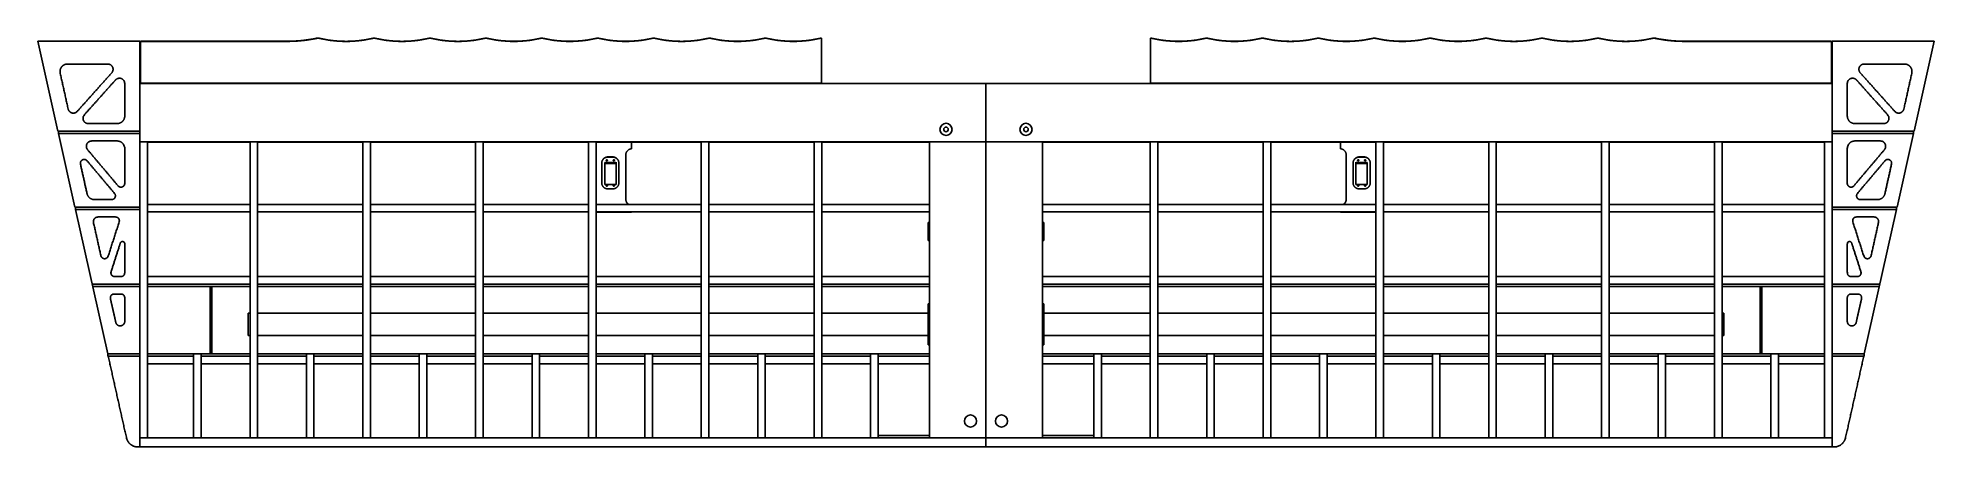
# Model space of a CAD drawing. Header units: millimetres. Extents: x -1718 to 1693, y -285 to 450.
import ezdxf

# ---------------------------------------------------------------- set-up
doc = ezdxf.new("R2010")
doc.units = ezdxf.units.MM
doc.header["$MEASUREMENT"] = 0
doc.layers.add('Dibujo2D$visible$líneas', color=18, linetype='Continuous', true_color=0x000000)

msp = doc.modelspace()

# ---------------------------------------------------------------- linework, layer by layer
at = {"layer": 'Dibujo2D$visible$líneas'}
for p, q in [((-1718, 444), (-1681.9, 282.6)), ((-1534.7, 444), (-1718, 444)), ((-1534.7, 368), (-1534.7, 444)), ((-1533.2, 444), (-1533.2, 443.8)), ((-1533.2, 368.7), (-1533.2, 443.8)), ((-1213.8, 449.9), (-1213.8, 449.8)), ((-1113.2, 449.9), (-1113.2, 449.8)), ((-1012.6, 449.9), (-1012.6, 449.8)), ((-912.1, 449.9), (-912.1, 449.8)), ((-811.5, 449.9), (-811.5, 449.8)), ((-710.9, 449.9), (-710.9, 449.8)), ((-610.3, 449.9), (-610.3, 449.8)), ((-509.7, 449.9), (-509.7, 449.8)), ((-409.2, 449.9), (-409.2, 449.8)), ((-308.6, 449.9), (-308.6, 449.8)), ((-308.6, 449.8), (-308.6, 368.7)), ((283.8, 449.9), (283.8, 449.8)), ((283.8, 449.8), (283.8, 368.7)), ((384.4, 449.9), (384.4, 449.8)), ((485, 449.9), (485, 449.8)), ((585.5, 449.9), (585.5, 449.8)), ((686.1, 449.9), (686.1, 449.8)), ((786.7, 449.9), (786.7, 449.8)), ((887.3, 449.9), (887.3, 449.8)), ((987.9, 449.9), (987.9, 449.8)), ((1088.4, 449.9), (1088.4, 449.8)), ((1189, 449.9), (1189, 449.8)), ((1508.4, 444), (1508.4, 443.8)), ((1508.4, 368.7), (1508.4, 443.8)), ((1509.9, 444), (1693.2, 444)), ((1509.9, 368), (1509.9, 444)), ((1693.2, 444), (1657.1, 282.6)), ((-12.4, 368), (-1534.7, 368)), ((-1534.7, 282.6), (-1534.7, 368)), ((-1533.2, 368.7), (-308.6, 368.7)), ((-1533.2, 368.7), (-1533.2, 368.5)), ((-1533.2, 368.5), (-308.6, 368.5)), ((-308.6, 368.5), (-308.6, 368.7)), ((-12.4, 263.3), (-12.4, 368)), ((-12.4, 368), (1509.9, 368)), ((1508.4, 368.7), (283.8, 368.7)), ((283.8, 368.5), (283.8, 368.7)), ((1508.4, 368.5), (283.8, 368.5)), ((1508.4, 368.7), (1508.4, 368.5)), ((1509.9, 282.6), (1509.9, 368)), ((-1681.9, 282.6), (-1681, 282.6)), ((-1681, 278.6), (-1681, 282.6)), ((-1681, 282.6), (-1534.7, 282.6)), ((-1681, 278.6), (-1651.4, 146.1)), ((-1681, 278.6), (-1534.7, 278.6)), ((-1534.7, 263.3), (-1534.7, 278.6)), ((-1534.7, 278.6), (-1534.7, 282.6)), ((1509.9, 278.6), (1509.9, 282.6)), ((1656.2, 282.6), (1509.9, 282.6)), ((1656.2, 278.6), (1509.9, 278.6)), ((1509.9, 263.3), (1509.9, 278.6)), ((1656.2, 278.6), (1626.6, 146.1)), ((1656.2, 278.6), (1656.2, 282.6)), ((1657.1, 282.6), (1656.2, 282.6)), ((-1534.7, -268.2), (-1534.7, 263.3)), ((-1521.1, 263.3), (-1534.7, 263.3)), ((-1336.4, 263.3), (-1521.1, 263.3)), ((-1521.1, -268.2), (-1521.1, 263.3)), ((-1336.4, 263.1), (-1521.1, 263.1)), ((-1336.4, -268.2), (-1336.4, 263.3)), ((-1322.8, 263.3), (-1336.4, 263.3)), ((-1133.5, 263.3), (-1322.8, 263.3)), ((-1322.8, -268.2), (-1322.8, 263.3)), ((-1133.5, 263.1), (-1322.8, 263.1)), ((-1133.5, -268.2), (-1133.5, 263.3)), ((-1119.9, 263.3), (-1133.5, 263.3)), ((-1119.9, -268.2), (-1119.9, 263.3)), ((-930.5, 263.3), (-1119.9, 263.3)), ((-930.5, 263.1), (-1119.9, 263.1)), ((-930.5, -268.2), (-930.5, 263.3)), ((-916.9, 263.3), (-930.5, 263.3)), ((-727.5, 263.3), (-916.9, 263.3)), ((-916.9, -268.2), (-916.9, 263.3)), ((-727.5, 263.1), (-916.9, 263.1)), ((-727.5, -268.2), (-727.5, 263.3)), ((-713.9, 263.3), (-727.5, 263.3)), ((-713.9, -268.2), (-713.9, 263.3)), ((-524.6, 263.3), (-713.9, 263.3)), ((-524.6, 263.1), (-713.9, 263.1)), ((-649.9, 263.1), (-713.9, 263.1)), ((-649.9, 262.8), (-713.9, 262.8)), ((-660.5, 161.1), (-660.5, 239)), ((-649.9, 263.1), (-649.9, 262.8)), ((-649.9, 250.9), (-649.9, 262.8)), ((-524.6, -268.2), (-524.6, 263.3)), ((-511, 263.3), (-524.6, 263.3)), ((-511, -268.2), (-511, 263.3)), ((-321.6, 263.3), (-511, 263.3)), ((-321.6, 263.1), (-511, 263.1)), ((-321.6, -268.2), (-321.6, 263.3)), ((-308, 263.3), (-321.6, 263.3)), ((-113.9, 263.3), (-308, 263.3)), ((-308, -268.2), (-308, 263.3)), ((-113.9, 263.1), (-308, 263.1)), ((-113.9, -268.2), (-113.9, 263.3)), ((-113.9, 263.3), (-12.4, 263.3)), ((-12.4, -268.2), (-12.4, 263.3)), ((89.1, 263.3), (-12.4, 263.3)), ((89.1, -268.2), (89.1, 263.3)), ((89.1, 263.3), (283.2, 263.3)), ((89.1, 263.1), (283.2, 263.1)), ((283.2, -268.2), (283.2, 263.3)), ((283.2, 263.3), (296.8, 263.3)), ((296.8, -268.2), (296.8, 263.3)), ((296.8, 263.3), (486.2, 263.3)), ((296.8, 263.1), (486.2, 263.1)), ((486.2, -268.2), (486.2, 263.3)), ((486.2, 263.3), (499.8, 263.3)), ((499.8, -268.2), (499.8, 263.3)), ((499.8, 263.3), (689.2, 263.3)), ((499.8, 263.1), (689.2, 263.1)), ((689.2, 263.1), (625.1, 263.1)), ((625.1, 263.1), (625.1, 262.8)), ((689.2, 262.8), (625.1, 262.8)), ((625.1, 262.8), (625.1, 250.9)), ((635.8, 239), (635.8, 161.1)), ((689.2, -268.2), (689.2, 263.3)), ((689.2, 263.3), (702.8, 263.3)), ((702.8, 263.3), (892.1, 263.3)), ((702.8, -268.2), (702.8, 263.3)), ((702.8, 263.1), (892.1, 263.1)), ((892.1, -268.2), (892.1, 263.3)), ((892.1, 263.3), (905.7, 263.3)), ((905.7, -268.2), (905.7, 263.3)), ((905.7, 263.3), (1095.1, 263.3)), ((905.7, 263.1), (1095.1, 263.1)), ((1095.1, -268.2), (1095.1, 263.3)), ((1095.1, 263.3), (1108.7, 263.3)), ((1108.7, 263.3), (1298.1, 263.3)), ((1108.7, -268.2), (1108.7, 263.3)), ((1108.7, 263.1), (1298.1, 263.1)), ((1298.1, -268.2), (1298.1, 263.3)), ((1298.1, 263.3), (1311.7, 263.3)), ((1311.7, -268.2), (1311.7, 263.3)), ((1311.7, 263.3), (1496.3, 263.3)), ((1311.7, 263.1), (1496.3, 263.1)), ((1496.3, -268.2), (1496.3, 263.3)), ((1496.3, 263.3), (1509.9, 263.3)), ((1509.9, -268.2), (1509.9, 263.3)), ((-703.7, 225), (-703.7, 190)), ((-698.2, 188.6), (-698.2, 226.5)), ((-698.2, 226.5), (-678.2, 226.5)), ((-698, 221.8), (-698.2, 221.8)), ((-698, 221.6), (-698.2, 221.6)), ((-698.2, 215.9), (-698, 215.9)), ((-698, 224.6), (-698, 226.5)), ((-678, 224.6), (-698, 224.6)), ((-698, 224.6), (-698, 186.8)), ((-683.8, 236.3), (-692.7, 236.3)), ((-683.8, 236), (-692.7, 236)), ((-678, 224.6), (-678, 227)), ((-678, 186.8), (-678, 224.6)), ((-672.8, 190), (-672.8, 225)), ((648, 225), (648, 190)), ((653.2, 224.6), (653.2, 227)), ((653.2, 186.8), (653.2, 224.6)), ((653.2, 224.6), (673.2, 224.6)), ((653.5, 226.5), (673.5, 226.5)), ((667.9, 236.3), (659, 236.3)), ((667.9, 236), (659, 236)), ((673.2, 224.6), (673.2, 226.5)), ((673.2, 224.6), (673.2, 186.8)), ((673.2, 221.8), (673.5, 221.8)), ((673.2, 221.6), (673.5, 221.6)), ((673.5, 215.9), (673.2, 215.9)), ((673.5, 226.5), (673.5, 188.6)), ((678.9, 190), (678.9, 225)), ((-698, 189.2), (-698.2, 189.2)), ((-698, 188.9), (-698.2, 188.9)), ((-698, 188.6), (-698.2, 188.6)), ((-698, 186.8), (-678, 186.8)), ((-692.7, 179), (-683.8, 179)), ((673.2, 186.8), (653.2, 186.8)), ((659, 179), (667.9, 179)), ((673.5, 189.2), (673.2, 189.2)), ((673.5, 188.9), (673.2, 188.9)), ((673.5, 188.6), (673.2, 188.6)), ((-1651.4, 146.1), (-1650.5, 146.1)), ((-1534.7, 146.1), (-1650.5, 146.1)), ((-1650.5, 146.1), (-1650.5, 142.1)), ((-1534.7, 142.1), (-1650.5, 142.1)), ((-1650.4, 142.1), (-1592.4, -117.3)), ((-1534.7, 146.1), (-1534.7, 142.1)), ((-1521.1, 151.1), (-1336.4, 151.1)), ((-1521.1, 137.5), (-1336.4, 137.5)), ((-1322.8, 151.1), (-1133.5, 151.1)), ((-1322.8, 137.5), (-1133.5, 137.5)), ((-1119.9, 151.1), (-930.5, 151.1)), ((-1119.9, 137.5), (-930.5, 137.5)), ((-916.9, 151.1), (-727.5, 151.1)), ((-916.9, 137.5), (-727.5, 137.5)), ((-713.9, 151.1), (-524.6, 151.1)), ((-713.9, 137.5), (-524.6, 137.5)), ((-713.9, 137.3), (-649.9, 137.3)), ((-649.9, 137.3), (-649.9, 137.5)), ((-511, 151.1), (-321.6, 151.1)), ((-511, 137.5), (-321.6, 137.5)), ((-308, 151.1), (-113.9, 151.1)), ((-308, 137.5), (-113.9, 137.5)), ((283.2, 151.1), (89.1, 151.1)), ((283.2, 137.5), (89.1, 137.5)), ((486.2, 151.1), (296.8, 151.1)), ((486.2, 137.5), (296.8, 137.5)), ((689.2, 151.1), (499.8, 151.1)), ((689.2, 137.5), (499.8, 137.5)), ((625.1, 137.5), (625.1, 137.3)), ((625.1, 137.3), (689.2, 137.3)), ((892.1, 151.1), (702.8, 151.1)), ((892.1, 137.5), (702.8, 137.5)), ((1095.1, 151.1), (905.7, 151.1)), ((1095.1, 137.5), (905.7, 137.5)), ((1298.1, 151.1), (1108.7, 151.1)), ((1298.1, 137.5), (1108.7, 137.5)), ((1496.3, 151.1), (1311.7, 151.1)), ((1496.3, 137.5), (1311.7, 137.5)), ((1509.9, 146.1), (1625.7, 146.1)), ((1509.9, 146.1), (1509.9, 142.1)), ((1509.9, 142.1), (1625.7, 142.1)), ((1625.7, 142.1), (1567.7, -117.3)), ((1626.6, 146.1), (1625.7, 146.1)), ((1625.7, 146.1), (1625.7, 142.1)), ((-113.9, 118.7), (-116.3, 118.7)), ((-116.3, 86.1), (-116.3, 118.7)), ((89.1, 118.7), (91.6, 118.7)), ((91.6, 118.7), (91.6, 86.1)), ((-113.9, 86.1), (-116.3, 86.1)), ((89.1, 86.1), (91.6, 86.1)), ((-1534.7, 7.9), (-1619.5, 7.9)), ((-1534.7, 3.8), (-1619.5, 3.8)), ((-1521.1, 21.5), (-1336.4, 21.5)), ((-1336.4, 7.9), (-1521.1, 7.9)), ((-1336.4, 3.8), (-1521.1, 3.8)), ((-1408, -117.3), (-1408, 3.8)), ((-1405, -117.3), (-1405, 3.8)), ((-1322.8, 21.5), (-1133.5, 21.5)), ((-1133.5, 7.9), (-1322.8, 7.9)), ((-1133.5, 3.8), (-1322.8, 3.8)), ((-1119.9, 21.5), (-930.5, 21.5)), ((-930.5, 7.9), (-1119.9, 7.9)), ((-930.5, 3.8), (-1119.9, 3.8)), ((-916.9, 21.5), (-727.5, 21.5)), ((-727.5, 7.9), (-916.9, 7.9)), ((-727.5, 3.8), (-916.9, 3.8)), ((-713.9, 21.5), (-524.6, 21.5)), ((-524.6, 7.9), (-713.9, 7.9)), ((-524.6, 3.8), (-713.9, 3.8)), ((-511, 21.5), (-321.6, 21.5)), ((-321.6, 7.9), (-511, 7.9)), ((-321.6, 3.8), (-511, 3.8)), ((-308, 21.5), (-113.9, 21.5)), ((-113.9, 7.9), (-308, 7.9)), ((-113.9, 3.8), (-308, 3.8)), ((283.2, 21.5), (89.1, 21.5)), ((283.2, 7.9), (89.1, 7.9)), ((89.1, 3.8), (283.2, 3.8)), ((486.2, 21.5), (296.8, 21.5)), ((486.2, 7.9), (296.8, 7.9)), ((296.8, 3.8), (486.2, 3.8)), ((689.2, 21.5), (499.8, 21.5)), ((689.2, 7.9), (499.8, 7.9)), ((499.8, 3.8), (689.2, 3.8)), ((892.1, 21.5), (702.8, 21.5)), ((892.1, 7.9), (702.8, 7.9)), ((702.8, 3.8), (892.1, 3.8)), ((1095.1, 21.5), (905.7, 21.5)), ((1095.1, 7.9), (905.7, 7.9)), ((905.7, 3.8), (1095.1, 3.8)), ((1298.1, 21.5), (1108.7, 21.5)), ((1298.1, 7.9), (1108.7, 7.9)), ((1108.7, 3.8), (1298.1, 3.8)), ((1496.3, 21.5), (1311.7, 21.5)), ((1496.3, 7.9), (1311.7, 7.9)), ((1311.7, 3.8), (1380.2, 3.8)), ((1380.2, 3.8), (1383.2, 3.8)), ((1380.2, 3.8), (1380.2, -117.3)), ((1383.2, 3.8), (1383.2, -117.3)), ((1383.2, 3.8), (1496.3, 3.8)), ((1509.9, 7.9), (1594.7, 7.9)), ((1509.9, 3.8), (1594.7, 3.8)), ((-113.9, -27.6), (-116.3, -27.6)), ((89.1, -27.6), (91.6, -27.6)), ((91.6, -27.6), (91.6, -101)), ((-1339.7, -64.3), (-1339.7, -44.3)), ((-1336.4, -44.3), (-1339.7, -44.3)), ((-1339.7, -84.3), (-1339.7, -64.3)), ((-1133.5, -44.3), (-1322.8, -44.3)), ((-930.5, -44.3), (-1119.9, -44.3)), ((-727.5, -44.3), (-916.9, -44.3)), ((-524.6, -44.3), (-713.9, -44.3)), ((-321.6, -44.3), (-511, -44.3)), ((-116.3, -44.3), (-308, -44.3)), ((91.6, -44.3), (283.2, -44.3)), ((296.8, -44.3), (486.2, -44.3)), ((499.8, -44.3), (689.2, -44.3)), ((702.8, -44.3), (892.1, -44.3)), ((905.7, -44.3), (1095.1, -44.3)), ((1108.7, -44.3), (1298.1, -44.3)), ((1311.7, -44.3), (1314.9, -44.3)), ((1314.9, -44.3), (1314.9, -64.3)), ((1314.9, -64.3), (1314.9, -84.3)), ((-1336.4, -84.3), (-1339.7, -84.3)), ((-1133.5, -84.3), (-1322.8, -84.3)), ((-930.5, -84.3), (-1119.9, -84.3)), ((-727.5, -84.3), (-916.9, -84.3)), ((-524.6, -84.3), (-713.9, -84.3)), ((-321.6, -84.3), (-511, -84.3)), ((-116.3, -84.3), (-308, -84.3)), ((-113.9, -101), (-116.3, -101)), ((89.1, -101), (91.6, -101)), ((91.6, -84.3), (283.2, -84.3)), ((296.8, -84.3), (486.2, -84.3)), ((499.8, -84.3), (689.2, -84.3)), ((702.8, -84.3), (892.1, -84.3)), ((905.7, -84.3), (1095.1, -84.3)), ((1108.7, -84.3), (1298.1, -84.3)), ((1311.7, -84.3), (1314.9, -84.3)), ((-1592.5, -121.4), (-1592.5, -117.3)), ((-1534.7, -117.3), (-1592.5, -117.3)), ((-1534.7, -121.4), (-1592.5, -121.4)), ((-1534.7, -121.4), (-1534.7, -117.3)), ((-1534.7, -117.3), (-1534.7, -117.3)), ((-1534.7, -121.4), (-1534.7, -121.4)), ((-1437.9, -117.3), (-1521.1, -117.3)), ((-1437.9, -121.4), (-1521.1, -121.4)), ((-1521.1, -135), (-1437.9, -135)), ((-1424.3, -117.3), (-1437.9, -117.3)), ((-1437.9, -117.3), (-1437.9, -268.2)), ((-1336.4, -117.3), (-1424.3, -117.3)), ((-1424.3, -117.3), (-1424.3, -268.2)), ((-1336.4, -121.4), (-1424.3, -121.4)), ((-1424.3, -135), (-1336.4, -135)), ((-1235, -117.3), (-1322.8, -117.3)), ((-1235, -121.4), (-1322.8, -121.4)), ((-1322.8, -135), (-1235, -135)), ((-1221.4, -117.3), (-1235, -117.3)), ((-1235, -117.3), (-1235, -268.2)), ((-1133.5, -117.3), (-1221.4, -117.3)), ((-1221.4, -117.3), (-1221.4, -268.2)), ((-1133.5, -121.4), (-1221.4, -121.4)), ((-1221.4, -135), (-1133.5, -135)), ((-1032, -117.3), (-1119.9, -117.3)), ((-1032, -121.4), (-1119.9, -121.4)), ((-1119.9, -135), (-1032, -135)), ((-1018.4, -117.3), (-1032, -117.3)), ((-1032, -117.3), (-1032, -268.2)), ((-930.5, -117.3), (-1018.4, -117.3)), ((-1018.4, -117.3), (-1018.4, -268.2)), ((-930.5, -121.4), (-1018.4, -121.4)), ((-1018.4, -135), (-930.5, -135)), ((-829, -117.3), (-916.9, -117.3)), ((-829, -121.4), (-916.9, -121.4)), ((-916.9, -135), (-829, -135)), ((-815.4, -117.3), (-829, -117.3)), ((-829, -117.3), (-829, -268.2)), ((-815.4, -117.3), (-815.4, -268.2)), ((-727.5, -117.3), (-815.4, -117.3)), ((-727.5, -121.4), (-815.4, -121.4)), ((-815.4, -135), (-727.5, -135)), ((-626.1, -117.3), (-713.9, -117.3)), ((-626.1, -121.4), (-713.9, -121.4)), ((-713.9, -135), (-626.1, -135)), ((-612.5, -117.3), (-626.1, -117.3)), ((-626.1, -117.3), (-626.1, -268.2)), ((-524.6, -117.3), (-612.5, -117.3)), ((-612.5, -117.3), (-612.5, -268.2)), ((-524.6, -121.4), (-612.5, -121.4)), ((-612.5, -135), (-524.6, -135)), ((-423.1, -117.3), (-511, -117.3)), ((-423.1, -121.4), (-511, -121.4)), ((-511, -135), (-423.1, -135)), ((-409.5, -117.3), (-423.1, -117.3)), ((-423.1, -117.3), (-423.1, -268.2)), ((-409.5, -117.3), (-409.5, -268.2)), ((-321.6, -117.3), (-409.5, -117.3)), ((-321.6, -121.4), (-409.5, -121.4)), ((-409.5, -135), (-321.6, -135)), ((-220.1, -117.3), (-308, -117.3)), ((-220.1, -121.4), (-308, -121.4)), ((-308, -135), (-220.1, -135)), ((-206.5, -117.3), (-220.1, -117.3)), ((-220.1, -117.3), (-220.1, -268.2)), ((-113.9, -117.3), (-206.5, -117.3)), ((-206.5, -117.3), (-206.5, -268.2)), ((-113.9, -121.4), (-206.5, -121.4)), ((-206.5, -135), (-113.9, -135)), ((89.1, -117.3), (181.7, -117.3)), ((181.7, -121.4), (89.1, -121.4)), ((181.7, -135), (89.1, -135)), ((181.7, -117.3), (181.7, -268.2)), ((181.7, -117.3), (195.3, -117.3)), ((195.3, -117.3), (195.3, -268.2)), ((195.3, -117.3), (283.2, -117.3)), ((283.2, -121.4), (195.3, -121.4)), ((283.2, -135), (195.3, -135)), ((296.8, -117.3), (384.7, -117.3)), ((384.7, -121.4), (296.8, -121.4)), ((384.7, -135), (296.8, -135)), ((384.7, -117.3), (384.7, -268.2)), ((384.7, -117.3), (398.3, -117.3)), ((398.3, -117.3), (486.2, -117.3)), ((398.3, -117.3), (398.3, -268.2)), ((486.2, -121.4), (398.3, -121.4)), ((486.2, -135), (398.3, -135)), ((499.8, -117.3), (587.7, -117.3)), ((587.7, -121.4), (499.8, -121.4)), ((587.7, -135), (499.8, -135)), ((587.7, -117.3), (587.7, -268.2)), ((587.7, -117.3), (601.3, -117.3)), ((601.3, -117.3), (601.3, -268.2)), ((601.3, -117.3), (689.2, -117.3)), ((689.2, -121.4), (601.3, -121.4)), ((689.2, -135), (601.3, -135)), ((702.8, -117.3), (790.7, -117.3)), ((790.7, -121.4), (702.8, -121.4)), ((790.7, -135), (702.8, -135)), ((790.7, -117.3), (790.7, -268.2)), ((790.7, -117.3), (804.2, -117.3)), ((804.2, -117.3), (892.1, -117.3)), ((804.2, -117.3), (804.2, -268.2)), ((892.1, -121.4), (804.2, -121.4)), ((892.1, -135), (804.2, -135)), ((905.7, -117.3), (993.6, -117.3)), ((993.6, -121.4), (905.7, -121.4)), ((993.6, -135), (905.7, -135)), ((993.6, -117.3), (993.6, -268.2)), ((993.6, -117.3), (1007.2, -117.3)), ((1007.2, -117.3), (1007.2, -268.2)), ((1007.2, -117.3), (1095.1, -117.3)), ((1095.1, -121.4), (1007.2, -121.4)), ((1095.1, -135), (1007.2, -135)), ((1108.7, -117.3), (1196.6, -117.3)), ((1196.6, -121.4), (1108.7, -121.4)), ((1196.6, -135), (1108.7, -135)), ((1196.6, -117.3), (1196.6, -268.2)), ((1196.6, -117.3), (1210.2, -117.3)), ((1210.2, -117.3), (1210.2, -268.2)), ((1210.2, -117.3), (1298.1, -117.3)), ((1298.1, -121.4), (1210.2, -121.4)), ((1298.1, -135), (1210.2, -135)), ((1311.7, -117.3), (1399.6, -117.3)), ((1399.6, -121.4), (1311.7, -121.4)), ((1399.6, -135), (1311.7, -135)), ((1399.6, -117.3), (1399.6, -268.2)), ((1399.6, -117.3), (1413.1, -117.3)), ((1413.1, -117.3), (1413.1, -268.2)), ((1413.1, -117.3), (1496.3, -117.3)), ((1496.3, -121.4), (1413.1, -121.4)), ((1496.3, -135), (1413.1, -135)), ((1509.9, -121.4), (1509.9, -117.3)), ((1509.9, -117.3), (1567.7, -117.3)), ((1509.9, -117.3), (1509.9, -117.3)), ((1509.9, -121.4), (1509.9, -121.4)), ((1509.9, -121.4), (1567.7, -121.4)), ((1567.7, -121.4), (1567.7, -117.3)), ((-1534.7, -268.2), (-1534.7, -284.3)), ((-1521.1, -268.2), (-1534.7, -268.2)), ((-1521.1, -268.2), (-1437.9, -268.2)), ((-1424.3, -268.2), (-1437.9, -268.2)), ((-1424.3, -268.2), (-1336.4, -268.2)), ((-1322.8, -268.2), (-1336.4, -268.2)), ((-1322.8, -268.2), (-1235, -268.2)), ((-1221.4, -268.2), (-1235, -268.2)), ((-1221.4, -268.2), (-1133.5, -268.2)), ((-1119.9, -268.2), (-1133.5, -268.2)), ((-1119.9, -268.2), (-1032, -268.2)), ((-1018.4, -268.2), (-1032, -268.2)), ((-1018.4, -268.2), (-930.5, -268.2)), ((-916.9, -268.2), (-930.5, -268.2)), ((-916.9, -268.2), (-829, -268.2)), ((-815.4, -268.2), (-829, -268.2)), ((-815.4, -268.2), (-727.5, -268.2)), ((-713.9, -268.2), (-727.5, -268.2)), ((-713.9, -268.2), (-626.1, -268.2)), ((-612.5, -268.2), (-626.1, -268.2)), ((-612.5, -268.2), (-524.6, -268.2)), ((-511, -268.2), (-524.6, -268.2)), ((-511, -268.2), (-423.1, -268.2)), ((-409.5, -268.2), (-423.1, -268.2)), ((-409.5, -268.2), (-321.6, -268.2)), ((-308, -268.2), (-321.6, -268.2)), ((-308, -268.2), (-220.1, -268.2)), ((-206.5, -268.2), (-220.1, -268.2)), ((-113.9, -264.1), (-206.5, -264.1)), ((-206.5, -268.2), (-12.4, -268.2)), ((89.1, -268.2), (-12.4, -268.2)), ((89.1, -264.1), (181.7, -264.1)), ((181.7, -268.2), (89.1, -268.2)), ((181.7, -268.2), (195.3, -268.2)), ((283.2, -268.2), (195.3, -268.2)), ((283.2, -268.2), (296.8, -268.2)), ((384.7, -268.2), (296.8, -268.2)), ((384.7, -268.2), (398.3, -268.2)), ((486.2, -268.2), (398.3, -268.2)), ((486.2, -268.2), (499.8, -268.2)), ((587.7, -268.2), (499.8, -268.2)), ((587.7, -268.2), (601.3, -268.2)), ((689.2, -268.2), (601.3, -268.2)), ((689.2, -268.2), (702.8, -268.2)), ((790.7, -268.2), (702.8, -268.2)), ((790.7, -268.2), (804.2, -268.2)), ((892.1, -268.2), (804.2, -268.2)), ((892.1, -268.2), (905.7, -268.2)), ((993.6, -268.2), (905.7, -268.2)), ((993.6, -268.2), (1007.2, -268.2)), ((1095.1, -268.2), (1007.2, -268.2)), ((1095.1, -268.2), (1108.7, -268.2)), ((1196.6, -268.2), (1108.7, -268.2)), ((1196.6, -268.2), (1210.2, -268.2)), ((1298.1, -268.2), (1210.2, -268.2)), ((1298.1, -268.2), (1311.7, -268.2)), ((1399.6, -268.2), (1311.7, -268.2)), ((1399.6, -268.2), (1413.1, -268.2)), ((1496.3, -268.2), (1413.1, -268.2)), ((1496.3, -268.2), (1509.9, -268.2)), ((1509.9, -268.2), (1509.9, -284.3)), ((-1534.7, -284.5), (-1534.7, -284.3)), ((-12.4, -284.5), (-1534.7, -284.5)), ((-1530.6, -284.5), (-12.4, -284.5)), ((1505.8, -284.5), (-12.4, -284.5)), ((1509.9, -284.5), (-12.4, -284.5)), ((1509.9, -284.5), (1509.9, -284.3))]:
    msp.add_line(p, q, dxfattribs=at)
for centre, radius in [((-84.3, 285.8), 10.9), ((-84.3, 285.8), 4.08), ((59.5, 285.8), 10.9), ((-40.3, -237.9), 10.9), ((15.6, -237.9), 10.9)]:
    msp.add_circle(centre, radius, dxfattribs=at)
msp.add_arc((59.5, 285.8), 4.08, 0.0281, 0, dxfattribs=at)
for points, weights, degree, knots in [([(-1213.8, 449.9), (-1242.1, 444), (-1271, 444), (-1402.1, 444), (-1533.2, 444)], [1, 0.994624266081, 1, 1, 1], 2, [0, 0, 0, 57.666204, 57.666204, 250.328769, 250.328769, 250.328769]), ([(-1533.2, 443.8), (-1445.8, 443.8), (-1358.4, 443.8), (-1271, 443.8), (-1251.8, 443.8), (-1232.6, 445.8), (-1213.8, 449.8)], [1, 1, 1, 1, 0.996356430458, 0.996356430458, 1], 3, [-192.876634, -192.876634, -192.876634, -192.876634, 0, 0, 0, 57.673224, 57.673224, 57.673224, 57.673224]), ([(1189, 449.9), (1217.3, 444), (1246.3, 444), (1377.3, 444), (1508.4, 444)], [1, 0.994624266081, 1, 1, 1], 2, [0, 0, 0, 57.666204, 57.666204, 250.328769, 250.328769, 250.328769]), ([(1508.4, 443.8), (1421, 443.8), (1333.6, 443.8), (1246.3, 443.8), (1227, 443.8), (1207.8, 445.8), (1189, 449.8)], [1, 1, 1, 1, 0.996356430458, 0.996356430458, 1], 3, [-192.876634, -192.876634, -192.876634, -192.876634, 0, 0, 0, 57.673224, 57.673224, 57.673224, 57.673224]), ([(-1663.6, 322.4), (-1670.7, 354.6), (-1677.9, 386.7), (-1679.3, 393), (-1675.3, 398.1), (-1671.2, 403.2), (-1664.6, 403.2), (-1628.5, 403.2), (-1592.3, 403.2), (-1586.1, 403.2), (-1583.6, 397.6), (-1581.1, 392), (-1585.2, 387.4), (-1616.2, 352.8), (-1647.2, 318.2), (-1651.1, 313.8), (-1656.7, 315.3), (-1662.3, 316.8), (-1663.6, 322.4)], [1, 1, 1, 0.901460876473, 1, 0.901460876473, 1, 1, 1, 0.838993801416, 1, 0.838993801416, 1, 1, 1, 0.85368915044, 1, 0.85368915044, 1], 2, [-112.438907, -112.438907, -112.438907, -64.012319, -64.012319, -51.843357, -51.843357, -39.674394, -39.674394, 13.584955, 13.584955, 24.533165, 24.533165, 35.481375, 35.481375, 103.848466, 103.848466, 114.27155, 114.27155, 124.694634, 124.694634, 124.694634]), ([(-1627.3, 296.2), (-1633.4, 296.2), (-1636, 301.9), (-1638.5, 307.5), (-1634.4, 312.1), (-1606.4, 343.3), (-1578.4, 374.5), (-1574.1, 379.4), (-1567.9, 377.1), (-1561.8, 374.7), (-1561.8, 368.2), (-1561.8, 339), (-1561.8, 309.8), (-1561.8, 296.2), (-1575.4, 296.2), (-1601.4, 296.2), (-1627.3, 296.2)], [1, 0.838993801416, 1, 0.838993801416, 1, 1, 1, 0.823789737696, 1, 0.823789737696, 1, 1, 1, 0.707106781187, 1, 1, 1], 2, [0, 0, 0, 10.94821, 10.94821, 21.89642, 21.89642, 83.557673, 83.557673, 95.026639, 95.026639, 106.495605, 106.495605, 138.932142, 138.932142, 160.281833, 160.281833, 198.432318, 198.432318, 198.432318]), ([(1602.5, 296.2), (1608.7, 296.2), (1611.2, 301.9), (1613.7, 307.5), (1609.6, 312.1), (1581.6, 343.3), (1553.7, 374.5), (1549.3, 379.4), (1543.2, 377.1), (1537.1, 374.7), (1537.1, 368.2), (1537.1, 339), (1537.1, 309.8), (1537.1, 296.2), (1550.6, 296.2), (1576.6, 296.2), (1602.5, 296.2)], [1, 0.838993801416, 1, 0.838993801416, 1, 1, 1, 0.823789737696, 1, 0.823789737696, 1, 1, 1, 0.707106781187, 1, 1, 1], 2, [0, 0, 0, 10.94821, 10.94821, 21.89642, 21.89642, 83.557673, 83.557673, 95.026639, 95.026639, 106.495605, 106.495605, 138.932142, 138.932142, 160.281833, 160.281833, 198.432318, 198.432318, 198.432318]), ([(1638.8, 322.4), (1646, 354.6), (1653.1, 386.7), (1654.6, 393), (1650.5, 398.1), (1646.4, 403.2), (1639.9, 403.2), (1603.7, 403.2), (1567.5, 403.2), (1561.3, 403.2), (1558.8, 397.6), (1556.3, 392), (1560.4, 387.4), (1591.4, 352.8), (1622.4, 318.2), (1626.3, 313.8), (1631.9, 315.3), (1637.5, 316.8), (1638.8, 322.4)], [1, 1, 1, 0.901460876473, 1, 0.901460876473, 1, 1, 1, 0.838993801416, 1, 0.838993801416, 1, 1, 1, 0.85368915044, 1, 0.85368915044, 1], 2, [-112.438907, -112.438907, -112.438907, -64.012319, -64.012319, -51.843357, -51.843357, -39.674394, -39.674394, 13.584955, 13.584955, 24.533165, 24.533165, 35.481375, 35.481375, 103.848466, 103.848466, 114.27155, 114.27155, 124.694634, 124.694634, 124.694634]), ([(-1573.8, 184.5), (-1601.2, 216.9), (-1628.6, 249.3), (-1632.5, 254), (-1630, 259.5), (-1627.4, 265), (-1621.3, 265), (-1598.4, 265), (-1575.4, 265), (-1561.8, 265), (-1561.8, 251.4), (-1561.8, 220.1), (-1561.8, 188.8), (-1561.8, 184.1), (-1566.3, 182.5), (-1570.8, 180.8), (-1573.8, 184.5)], [1, 1, 1, 0.84296380375, 1, 0.84296380375, 1, 1, 1, 0.707106781187, 1, 1, 1, 0.819608015493, 1, 0.819608015493, 1], 2, [-81.765199, -81.765199, -81.765199, -19.29679, -19.29679, -8.4882, -8.4882, 2.32039, 2.32039, 36.098369, 36.098369, 57.44806, 57.44806, 92.223504, 92.223504, 100.515351, 100.515351, 108.807198, 108.807198, 108.807198]), ([(1549, 184.5), (1576.4, 216.9), (1603.8, 249.3), (1607.7, 254), (1605.2, 259.5), (1602.6, 265), (1596.6, 265), (1573.6, 265), (1550.6, 265), (1537.1, 265), (1537.1, 251.4), (1537.1, 220.1), (1537.1, 188.8), (1537.1, 184.1), (1541.5, 182.5), (1546, 180.8), (1549, 184.5)], [1, 1, 1, 0.84296380375, 1, 0.84296380375, 1, 1, 1, 0.707106781187, 1, 1, 1, 0.819608015493, 1, 0.819608015493, 1], 2, [-81.765199, -81.765199, -81.765199, -19.29679, -19.29679, -8.4882, -8.4882, 2.32039, 2.32039, 36.098369, 36.098369, 57.44806, 57.44806, 92.223504, 92.223504, 100.515351, 100.515351, 108.807198, 108.807198, 108.807198]), ([(-1585.4, 159.7), (-1600.8, 159.7), (-1616.3, 159.7), (-1627.2, 159.7), (-1629.6, 170.4), (-1635.5, 197), (-1641.5, 223.6), (-1642.6, 228.8), (-1637.9, 231.2), (-1633.1, 233.6), (-1629.7, 229.5), (-1604.9, 200.2), (-1580.2, 170.9), (-1577.4, 167.6), (-1579.2, 163.7), (-1581, 159.7), (-1585.4, 159.7)], [1, 1, 1, 0.78041376915, 1, 1, 1, 0.786895563338, 1, 0.786895563338, 1, 1, 1, 0.84296380375, 1, 0.84296380375, 1], 2, [67.788266, 67.788266, 67.788266, 90.556743, 90.556743, 108.9182, 108.9182, 149.086082, 149.086082, 158.124987, 158.124987, 167.163892, 167.163892, 223.59161, 223.59161, 231.312031, 231.312031, 239.032453, 239.032453, 239.032453]), ([(-695.5, 230.4), (-695.5, 231.4), (-694.5, 231.4), (-693.5, 231.4), (-693.5, 230.4), (-693.5, 229.4), (-694.5, 229.5), (-695.5, 229.4), (-695.5, 230.4)], [1, 0.707110837429, 1, 0.707110837429, 1, 0.707110837428, 1, 0.707110837429, 1], 2, [0, 0, 0, 1.567045, 1.567045, 3.13409, 3.13409, 4.701136, 4.701136, 6.268181, 6.268181, 6.268181]), ([(-693.6, 230.7), (-693.8, 230), (-694.5, 230), (-695.3, 230), (-695.5, 230.7)], [1, 0.80499539627, 1, 0.804995396271, 1], 2, [0, 0, 0, 1.269643, 1.269643, 2.539285, 2.539285, 2.539285]), ([(-693.5, 230.6), (-693.7, 229.7), (-694.5, 229.7), (-695.4, 229.7), (-695.5, 230.6)], [1, 0.757678960147, 1, 0.757678960147, 1], 2, [0, 0, 0, 1.420019, 1.420019, 2.840039, 2.840039, 2.840039]), ([(-682.9, 230.4), (-682.9, 231.4), (-681.9, 231.4), (-680.9, 231.4), (-680.9, 230.4), (-680.9, 229.4), (-681.9, 229.5), (-682.9, 229.4), (-682.9, 230.4)], [1, 0.707110837429, 1, 0.707110837429, 1, 0.707110837429, 1, 0.707110837428, 1], 2, [0, 0, 0, 1.567045, 1.567045, 3.13409, 3.13409, 4.701136, 4.701136, 6.268181, 6.268181, 6.268181]), ([(-681, 230.7), (-681.2, 230), (-681.9, 230), (-682.7, 230), (-682.9, 230.7)], [1, 0.80499539627, 1, 0.80499539627, 1], 2, [0, 0, 0, 1.269643, 1.269643, 2.539285, 2.539285, 2.539285]), ([(-681, 230.6), (-681.1, 229.7), (-681.9, 229.7), (-682.8, 229.7), (-682.9, 230.6)], [1, 0.757678960147, 1, 0.757678960146, 1], 2, [0, 0, 0, 1.420019, 1.420019, 2.840039, 2.840039, 2.840039]), ([(658.2, 230.4), (658.2, 229.4), (657.2, 229.5), (656.2, 229.4), (656.2, 230.4), (656.2, 231.4), (657.2, 231.4), (658.2, 231.4), (658.2, 230.4)], [1, 0.707110837429, 1, 0.707110837428, 1, 0.707110837429, 1, 0.707110837429, 1], 2, [0, 0, 0, 1.567045, 1.567045, 3.13409, 3.13409, 4.701136, 4.701136, 6.268181, 6.268181, 6.268181]), ([(658.1, 230.7), (657.9, 230), (657.2, 230), (656.4, 230), (656.2, 230.7)], [1, 0.804995396271, 1, 0.804995396269, 1], 2, [0, 0, 0, 1.269643, 1.269643, 2.539285, 2.539285, 2.539285]), ([(658.2, 230.6), (658, 229.7), (657.2, 229.7), (656.3, 229.7), (656.2, 230.6)], [1, 0.757678960146, 1, 0.757678960147, 1], 2, [0, 0, 0, 1.420019, 1.420019, 2.840039, 2.840039, 2.840039]), ([(670.7, 230.4), (670.7, 229.4), (669.7, 229.5), (668.7, 229.4), (668.7, 230.4), (668.7, 231.4), (669.7, 231.4), (670.7, 231.4), (670.7, 230.4)], [1, 0.707110837429, 1, 0.707110837429, 1, 0.707110837429, 1, 0.707110837429, 1], 2, [0, 0, 0, 1.567045, 1.567045, 3.13409, 3.13409, 4.701136, 4.701136, 6.268181, 6.268181, 6.268181]), ([(670.7, 230.7), (670.5, 230), (669.7, 230), (669, 230), (668.8, 230.7)], [1, 0.80499539627, 1, 0.80499539627, 1], 2, [0, 0, 0, 1.269643, 1.269643, 2.539285, 2.539285, 2.539285]), ([(670.7, 230.6), (670.6, 229.7), (669.7, 229.7), (668.9, 229.7), (668.8, 230.6)], [1, 0.757678960147, 1, 0.757678960146, 1], 2, [0, 0, 0, 1.420019, 1.420019, 2.840039, 2.840039, 2.840039]), ([(1560.6, 159.7), (1576.1, 159.7), (1591.5, 159.7), (1602.4, 159.7), (1604.8, 170.4), (1610.7, 197), (1616.7, 223.6), (1617.9, 228.8), (1613.1, 231.2), (1608.3, 233.6), (1604.9, 229.5), (1580.1, 200.2), (1555.4, 170.9), (1552.6, 167.6), (1554.4, 163.7), (1556.2, 159.7), (1560.6, 159.7)], [1, 1, 1, 0.78041376915, 1, 1, 1, 0.786895563338, 1, 0.786895563338, 1, 1, 1, 0.84296380375, 1, 0.84296380375, 1], 2, [67.788266, 67.788266, 67.788266, 90.556743, 90.556743, 108.9182, 108.9182, 149.086082, 149.086082, 158.124987, 158.124987, 167.163892, 167.163892, 223.59161, 223.59161, 231.312031, 231.312031, 239.032453, 239.032453, 239.032453]), ([(-695.5, 184.7), (-695.5, 185.7), (-694.5, 185.7), (-693.5, 185.7), (-693.5, 184.7), (-693.5, 183.7), (-694.5, 183.7), (-695.5, 183.7), (-695.5, 184.7)], [1, 0.707110837429, 1, 0.707110837429, 1, 0.707110837429, 1, 0.707110837429, 1], 2, [0, 0, 0, 1.567045, 1.567045, 3.13409, 3.13409, 4.701136, 4.701136, 6.268181, 6.268181, 6.268181]), ([(-693.6, 185), (-693.8, 184.3), (-694.5, 184.3), (-695.3, 184.3), (-695.5, 185)], [1, 0.80499539627, 1, 0.80499539627, 1], 2, [0, 0, 0, 1.269643, 1.269643, 2.539285, 2.539285, 2.539285]), ([(-693.5, 184.8), (-693.7, 184), (-694.5, 184), (-695.4, 184), (-695.5, 184.8)], [1, 0.757678960147, 1, 0.757678960147, 1], 2, [0, 0, 0, 1.420019, 1.420019, 2.840039, 2.840039, 2.840039]), ([(-682.9, 184.7), (-682.9, 185.7), (-681.9, 185.7), (-680.9, 185.7), (-680.9, 184.7), (-680.9, 183.7), (-681.9, 183.7), (-682.9, 183.7), (-682.9, 184.7)], [1, 0.707110837428, 1, 0.707110837429, 1, 0.707110837429, 1, 0.707110837429, 1], 2, [0, 0, 0, 1.567045, 1.567045, 3.13409, 3.13409, 4.701136, 4.701136, 6.268181, 6.268181, 6.268181]), ([(-681, 185), (-681.2, 184.3), (-681.9, 184.3), (-682.7, 184.3), (-682.9, 185)], [1, 0.804995396271, 1, 0.80499539627, 1], 2, [0, 0, 0, 1.269643, 1.269643, 2.539285, 2.539285, 2.539285]), ([(-681, 184.8), (-681.1, 184), (-681.9, 184), (-682.8, 184), (-682.9, 184.8)], [1, 0.757678960147, 1, 0.757678960147, 1], 2, [0, 0, 0, 1.420019, 1.420019, 2.840039, 2.840039, 2.840039]), ([(658.2, 184.7), (658.2, 183.7), (657.2, 183.7), (656.2, 183.7), (656.2, 184.7), (656.2, 185.7), (657.2, 185.7), (658.2, 185.7), (658.2, 184.7)], [1, 0.707110837429, 1, 0.707110837429, 1, 0.707110837429, 1, 0.707110837429, 1], 2, [0, 0, 0, 1.567045, 1.567045, 3.13409, 3.13409, 4.701136, 4.701136, 6.268181, 6.268181, 6.268181]), ([(658.1, 185), (657.9, 184.3), (657.2, 184.3), (656.4, 184.3), (656.2, 185)], [1, 0.80499539627, 1, 0.804995396271, 1], 2, [0, 0, 0, 1.269643, 1.269643, 2.539285, 2.539285, 2.539285]), ([(658.2, 184.8), (658, 184), (657.2, 184), (656.3, 184), (656.2, 184.8)], [1, 0.757678960147, 1, 0.757678960148, 1], 2, [0, 0, 0, 1.420019, 1.420019, 2.840039, 2.840039, 2.840039]), ([(670.7, 184.7), (670.7, 183.7), (669.7, 183.7), (668.7, 183.7), (668.7, 184.7), (668.7, 185.7), (669.7, 185.7), (670.7, 185.7), (670.7, 184.7)], [1, 0.707110837429, 1, 0.707110837429, 1, 0.707110837429, 1, 0.707110837429, 1], 2, [0, 0, 0, 1.567045, 1.567045, 3.13409, 3.13409, 4.701136, 4.701136, 6.268181, 6.268181, 6.268181]), ([(670.7, 185), (670.5, 184.3), (669.7, 184.3), (669, 184.3), (668.8, 185)], [1, 0.80499539627, 1, 0.804995396271, 1], 2, [0, 0, 0, 1.269643, 1.269643, 2.539285, 2.539285, 2.539285]), ([(670.7, 184.8), (670.6, 184), (669.7, 184), (668.9, 184), (668.8, 184.8)], [1, 0.757678960145, 1, 0.757678960147, 1], 2, [0, 0, 0, 1.420019, 1.420019, 2.840039, 2.840039, 2.840039]), ([(-1571.8, 119.6), (-1581.7, 89), (-1591.6, 58.3), (-1593.2, 53.4), (-1598.3, 53.6), (-1603.5, 53.9), (-1604.7, 58.9), (-1611.3, 88.7), (-1618, 118.5), (-1618.8, 122.4), (-1616.4, 125.4), (-1613.9, 128.5), (-1610, 128.5), (-1594.2, 128.5), (-1578.3, 128.5), (-1574.8, 128.5), (-1572.8, 125.7), (-1570.8, 122.9), (-1571.8, 119.6)], [1, 1, 1, 0.794551795834, 1, 0.794551795834, 1, 1, 1, 0.901460876473, 1, 0.901460876473, 1, 1, 1, 0.891293937919, 1, 0.891293937919, 1], 2, [-222.651678, -222.651678, -222.651678, -175.29094, -175.29094, -166.422027, -166.422027, -157.553115, -157.553115, -112.609665, -112.609665, -105.308288, -105.308288, -98.006911, -98.006911, -74.659972, -74.659972, -68.263674, -68.263674, -61.867377, -61.867377, -61.867377]), ([(1547.1, 119.6), (1556.9, 89), (1566.8, 58.3), (1568.4, 53.4), (1573.6, 53.6), (1578.8, 53.9), (1579.9, 58.9), (1586.6, 88.7), (1593.2, 118.5), (1594.1, 122.4), (1591.6, 125.4), (1589.2, 128.5), (1585.3, 128.5), (1569.4, 128.5), (1553.5, 128.5), (1550.1, 128.5), (1548, 125.7), (1546, 122.9), (1547.1, 119.6)], [1, 1, 1, 0.794551795834, 1, 0.794551795834, 1, 1, 1, 0.901460876473, 1, 0.901460876473, 1, 1, 1, 0.891293937919, 1, 0.891293937919, 1], 2, [-222.651678, -222.651678, -222.651678, -175.29094, -175.29094, -166.422027, -166.422027, -157.553115, -157.553115, -112.609665, -112.609665, -105.308288, -105.308288, -98.006911, -98.006911, -74.659972, -74.659972, -68.263674, -68.263674, -61.867377, -61.867377, -61.867377]), ([(-1579.8, 21.5), (-1583.3, 21.5), (-1585.3, 24.3), (-1587.4, 27.1), (-1586.3, 30.4), (-1578, 56), (-1569.8, 81.6), (-1568.7, 84.9), (-1565.3, 84.4), (-1561.8, 83.8), (-1561.8, 80.4), (-1561.8, 54.3), (-1561.8, 28.3), (-1561.8, 21.5), (-1568.6, 21.5), (-1574.2, 21.5), (-1579.8, 21.5)], [1, 0.891293937919, 1, 0.891293937919, 1, 1, 1, 0.759994402671, 1, 0.759994402671, 1, 1, 1, 0.707106781187, 1, 1, 1], 2, [0, 0, 0, 6.396297, 6.396297, 12.792595, 12.792595, 52.408303, 52.408303, 58.177886, 58.177886, 63.947468, 63.947468, 92.907509, 92.907509, 103.582355, 103.582355, 111.825101, 111.825101, 111.825101]), ([(1555.1, 21.5), (1558.5, 21.5), (1560.5, 24.3), (1562.6, 27.1), (1561.5, 30.4), (1553.3, 56), (1545, 81.6), (1543.9, 84.9), (1540.5, 84.4), (1537.1, 83.8), (1537.1, 80.4), (1537.1, 54.3), (1537.1, 28.3), (1537.1, 21.5), (1543.9, 21.5), (1549.5, 21.5), (1555.1, 21.5)], [1, 0.891293937919, 1, 0.891293937919, 1, 1, 1, 0.759994402671, 1, 0.759994402671, 1, 1, 1, 0.707106781187, 1, 1, 1], 2, [0, 0, 0, 6.396297, 6.396297, 12.792595, 12.792595, 52.408303, 52.408303, 58.177886, 58.177886, 63.947468, 63.947468, 92.907509, 92.907509, 103.582355, 103.582355, 111.825101, 111.825101, 111.825101]), ([(-1568.6, -9.8), (-1561.8, -9.8), (-1561.8, -16.6), (-1561.8, -37.7), (-1561.8, -58.9), (-1561.8, -66.2), (-1569.1, -67), (-1576.4, -67.8), (-1577.9, -60.7), (-1582.7, -39.4), (-1587.5, -18.1), (-1588.2, -14.9), (-1586.1, -12.3), (-1584.1, -9.8), (-1580.8, -9.8), (-1574.7, -9.8), (-1568.6, -9.8)], [1, 0.707106781187, 1, 1, 1, 0.74488517955, 1, 0.74488517955, 1, 1, 1, 0.901460876473, 1, 0.901460876473, 1, 1, 1], 2, [0, 0, 0, 10.674846, 10.674846, 34.192254, 34.192254, 46.105599, 46.105599, 58.018944, 58.018944, 90.128993, 90.128993, 96.213474, 96.213474, 102.297955, 102.297955, 111.276806, 111.276806, 111.276806]), ([(-116.3, -101), (-116.3, -101), (-116.3, -101), (-116.3, -101), (-116.3, -64.3), (-116.3, -27.6), (-116.3, -27.6)], [0.995459297023, 0.997711771728, 1, 0.707106781187, 1, 0.707106781187, 1], 2, [114.837987, 114.837987, 114.837987, 115.288332, 115.288332, 172.932498, 172.932498, 230.576664, 230.576664, 230.576664]), ([(1543.9, -9.8), (1537.1, -9.8), (1537.1, -16.6), (1537.1, -37.7), (1537.1, -58.9), (1537.1, -66.2), (1544.3, -67), (1551.6, -67.8), (1553.2, -60.7), (1557.9, -39.4), (1562.7, -18.1), (1563.4, -14.9), (1561.4, -12.3), (1559.3, -9.8), (1556.1, -9.8), (1550, -9.8), (1543.9, -9.8)], [1, 0.707106781186, 1, 1, 1, 0.74488517955, 1, 0.74488517955, 1, 1, 1, 0.901460876473, 1, 0.901460876473, 1, 1, 1], 2, [0, 0, 0, 10.674846, 10.674846, 34.192254, 34.192254, 46.105599, 46.105599, 58.018944, 58.018944, 90.128993, 90.128993, 96.213474, 96.213474, 102.297955, 102.297955, 111.276806, 111.276806, 111.276806]), ([(-1591.5, -121.4), (-1575.2, -194.6), (-1558.8, -267.7), (-1555, -284.5), (-1537.8, -284.5), (-1536.2, -284.5), (-1534.7, -284.5)], [1, 1, 1, 0.780469138434, 1, 1, 1], 2, [-1754.062044, -1754.062044, -1754.062044, -1643.722009, -1643.722009, -1614.723524, -1614.723524, -1612.376267, -1612.376267, -1612.376267]), ([(1566.7, -121.4), (1550.4, -194.6), (1534, -267.7), (1530.3, -284.5), (1513.1, -284.5), (1511.5, -284.5), (1509.9, -284.5)], [1, 1, 1, 0.780469138434, 1, 1, 1], 2, [-1754.062044, -1754.062044, -1754.062044, -1643.722009, -1643.722009, -1614.723524, -1614.723524, -1612.377568, -1612.377568, -1612.377568])]:
    msp.add_rational_spline(points, weights, degree=degree, knots=knots, dxfattribs=at)
for points, weights in [([(-1113.2, 449.9), (-1163.5, 437.8), (-1213.8, 449.9)], [1, 0.976874646335, 1]), ([(-1012.6, 449.9), (-1062.9, 437.8), (-1113.2, 449.9)], [1, 0.976868788102, 1]), ([(-912.1, 449.9), (-962.3, 437.8), (-1012.6, 449.9)], [1, 0.976879241829, 1]), ([(-811.5, 449.9), (-861.8, 437.9), (-912.1, 449.9)], [1, 0.976894670919, 1]), ([(-710.9, 449.9), (-761.2, 437.9), (-811.5, 449.9)], [1, 0.976885542666, 1]), ([(-610.3, 449.9), (-660.6, 437.9), (-710.9, 449.9)], [1, 0.976895270805, 1]), ([(-509.7, 449.9), (-560, 437.8), (-610.3, 449.9)], [1, 0.976872029564, 1]), ([(-409.2, 449.9), (-459.5, 437.9), (-509.7, 449.9)], [1, 0.97689507446, 1]), ([(-308.6, 449.9), (-358.9, 437.9), (-409.2, 449.9)], [1, 0.976886521511, 1]), ([(283.8, 449.9), (334.1, 437.9), (384.4, 449.9)], [1, 0.976886521511, 1]), ([(384.4, 449.9), (434.7, 437.9), (485, 449.9)], [1, 0.97689507446, 1]), ([(485, 449.9), (535.3, 437.8), (585.5, 449.9)], [1, 0.976872029564, 1]), ([(585.5, 449.9), (635.8, 437.9), (686.1, 449.9)], [1, 0.976895270805, 1]), ([(686.1, 449.9), (736.4, 437.9), (786.7, 449.9)], [1, 0.976885542666, 1]), ([(786.7, 449.9), (837, 437.9), (887.3, 449.9)], [1, 0.976894670919, 1]), ([(887.3, 449.9), (937.6, 437.8), (987.9, 449.9)], [1, 0.976879241829, 1]), ([(987.9, 449.9), (1038.1, 437.8), (1088.4, 449.9)], [1, 0.976868788102, 1]), ([(1088.4, 449.9), (1138.7, 437.8), (1189, 449.9)], [1, 0.976874646335, 1]), ([(-660.5, 239), (-660.5, 250.9), (-649.9, 250.9)], [1, 0.707106900396, 1]), ([(625.1, 250.9), (635.8, 250.9), (635.8, 239)], [1, 0.707106900396, 1]), ([(-692.7, 236.3), (-703.7, 236.3), (-703.7, 225.3)], [1, 0.707106781187, 1]), ([(-692.7, 236), (-703.7, 236), (-703.7, 225)], [1, 0.707106781187, 1]), ([(-672.8, 225.3), (-672.8, 236.3), (-683.8, 236.3)], [1, 0.707106781187, 1]), ([(-672.8, 225), (-672.8, 236), (-683.8, 236)], [1, 0.707106781187, 1]), ([(659, 236.3), (648, 236.3), (648, 225.3)], [1, 0.707106781187, 1]), ([(659, 236), (648, 236), (648, 225)], [1, 0.707106781187, 1]), ([(678.9, 225.3), (678.9, 236.3), (667.9, 236.3)], [1, 0.707106781187, 1]), ([(678.9, 225), (678.9, 236), (667.9, 236)], [1, 0.707106781187, 1]), ([(-703.7, 190), (-703.7, 179), (-692.7, 179)], [1, 0.707106781187, 1]), ([(-683.8, 179), (-672.8, 179), (-672.8, 190)], [1, 0.707106781187, 1]), ([(648, 190), (648, 179), (659, 179)], [1, 0.707106781187, 1]), ([(667.9, 179), (678.9, 179), (678.9, 190)], [1, 0.707106781187, 1]), ([(-655.2, 151.1), (-660.4, 154.4), (-660.5, 161.1)], [0.868285006574, 0.808712083358, 0.990045058386]), ([(-655.6, 151.1), (-660.5, 154.6), (-660.5, 161.1)], [0.86340453425, 0.815570939549, 1]), ([(635.8, 161.1), (635.6, 154.4), (630.4, 151.1)], [0.990044600904, 0.808712158506, 0.868285006574]), ([(635.8, 161.1), (635.8, 154.6), (630.9, 151.1)], [1, 0.815570939549, 0.86340453425])]:
    msp.add_rational_spline(points, weights, degree=2, dxfattribs=at)
for points, knots in [([(-1213.8, 449.8), (-1209.7, 448.8), (-1201.4, 447), (-1184.7, 444.5), (-1163.5, 443.2), (-1138.1, 444.8), (-1121.4, 447.8), (-1113.2, 449.8)], [0, 0, 0, 0, 12.6615, 25.334053, 50.760437, 76.192698, 101.53588, 101.53588, 101.53588, 101.53588]), ([(-1113.2, 449.8), (-1109.1, 448.8), (-1100.8, 447), (-1084.1, 444.5), (-1062.9, 443.2), (-1037.5, 444.8), (-1020.8, 447.8), (-1012.6, 449.8)], [0, 0, 0, 0, 12.661739, 25.334291, 50.760675, 76.192939, 101.536124, 101.536124, 101.536124, 101.536124]), ([(-1012.6, 449.8), (-1008.5, 448.8), (-1000.3, 447), (-983.5, 444.5), (-962.3, 443.2), (-936.9, 444.8), (-920.3, 447.8), (-912.1, 449.8)], [0, 0, 0, 0, 12.661313, 25.333867, 50.76025, 76.19251, 101.535688, 101.535688, 101.535688, 101.535688]), ([(-912.1, 449.8), (-908, 448.8), (-899.7, 447), (-882.9, 444.5), (-861.8, 443.2), (-836.4, 444.8), (-819.7, 447.8), (-811.5, 449.8)], [0, 0, 0, 0, 12.660683, 25.333239, 50.759623, 76.191876, 101.535044, 101.535044, 101.535044, 101.535044]), ([(-811.5, 449.8), (-807.4, 448.8), (-799.1, 447), (-782.4, 444.5), (-761.2, 443.2), (-735.8, 444.8), (-719.1, 447.8), (-710.9, 449.8)], [0, 0, 0, 0, 12.661056, 25.33361, 50.759994, 76.192251, 101.535425, 101.535425, 101.535425, 101.535425]), ([(-710.9, 449.8), (-706.8, 448.8), (-698.5, 447), (-681.8, 444.5), (-660.6, 443.2), (-635.2, 444.8), (-618.5, 447.8), (-610.3, 449.8)], [0, 0, 0, 0, 12.660659, 25.333215, 50.759599, 76.191852, 101.535019, 101.535019, 101.535019, 101.535019]), ([(-610.3, 449.8), (-606.2, 448.8), (-597.9, 447), (-581.2, 444.5), (-560, 443.2), (-534.6, 444.8), (-517.9, 447.8), (-509.7, 449.8)], [0, 0, 0, 0, 12.661607, 25.33416, 50.760544, 76.192806, 101.535989, 101.535989, 101.535989, 101.535989]), ([(-509.7, 449.8), (-505.6, 448.8), (-497.4, 447), (-480.6, 444.5), (-459.5, 443.2), (-434.1, 444.8), (-417.4, 447.8), (-409.2, 449.8)], [0, 0, 0, 0, 12.660667, 25.333223, 50.759607, 76.19186, 101.535027, 101.535027, 101.535027, 101.535027]), ([(-409.2, 449.8), (-405.1, 448.8), (-396.8, 447), (-380.1, 444.5), (-358.9, 443.2), (-333.5, 444.8), (-316.8, 447.8), (-308.6, 449.8)], [0, 0, 0, 0, 12.661016, 25.333571, 50.759954, 76.192211, 101.535384, 101.535384, 101.535384, 101.535384]), ([(384.4, 449.8), (380.3, 448.8), (372, 447), (355.3, 444.5), (334.1, 443.2), (308.7, 444.8), (292, 447.8), (283.8, 449.8)], [0, 0, 0, 0, 12.661016, 25.333571, 50.759954, 76.192211, 101.535384, 101.535384, 101.535384, 101.535384]), ([(485, 449.8), (480.9, 448.8), (472.6, 447), (455.9, 444.5), (434.7, 443.2), (409.3, 444.8), (392.6, 447.8), (384.4, 449.8)], [0, 0, 0, 0, 12.660667, 25.333223, 50.759607, 76.19186, 101.535027, 101.535027, 101.535027, 101.535027]), ([(585.5, 449.8), (581.4, 448.8), (573.2, 447), (556.4, 444.5), (535.3, 443.2), (509.9, 444.8), (493.2, 447.8), (485, 449.8)], [0, 0, 0, 0, 12.661607, 25.33416, 50.760544, 76.192806, 101.535989, 101.535989, 101.535989, 101.535989]), ([(686.1, 449.8), (682, 448.8), (673.8, 447), (657, 444.5), (635.8, 443.2), (610.4, 444.8), (593.8, 447.8), (585.5, 449.8)], [0, 0, 0, 0, 12.660659, 25.333215, 50.759599, 76.191852, 101.535019, 101.535019, 101.535019, 101.535019]), ([(786.7, 449.8), (782.6, 448.8), (774.3, 447), (757.6, 444.5), (736.4, 443.2), (711, 444.8), (694.3, 447.8), (686.1, 449.8)], [0, 0, 0, 0, 12.661056, 25.33361, 50.759994, 76.192251, 101.535425, 101.535425, 101.535425, 101.535425]), ([(887.3, 449.8), (883.2, 448.8), (874.9, 447), (858.2, 444.5), (837, 443.2), (811.6, 444.8), (794.9, 447.8), (786.7, 449.8)], [0, 0, 0, 0, 12.660683, 25.333239, 50.759623, 76.191876, 101.535044, 101.535044, 101.535044, 101.535044]), ([(987.9, 449.8), (983.8, 448.8), (975.5, 447), (958.7, 444.5), (937.6, 443.2), (912.2, 444.8), (895.5, 447.8), (887.3, 449.8)], [0, 0, 0, 0, 12.661313, 25.333867, 50.76025, 76.19251, 101.535688, 101.535688, 101.535688, 101.535688]), ([(1088.4, 449.8), (1084.3, 448.8), (1076.1, 447), (1059.3, 444.5), (1038.1, 443.2), (1012.7, 444.8), (996.1, 447.8), (987.9, 449.8)], [0, 0, 0, 0, 12.661739, 25.334291, 50.760675, 76.192939, 101.536124, 101.536124, 101.536124, 101.536124]), ([(1189, 449.8), (1184.9, 448.8), (1176.6, 447), (1159.9, 444.5), (1138.7, 443.2), (1113.3, 444.8), (1096.6, 447.8), (1088.4, 449.8)], [0, 0, 0, 0, 12.6615, 25.334053, 50.760437, 76.192698, 101.53588, 101.53588, 101.53588, 101.53588]), ([(-12.4, -268.2), (-12.4, -268.4), (-12.4, -271.3), (-12.4, -276.6), (-12.4, -284.5), (-12.4, -284.5)], [32.272623, 32.272623, 32.272623, 32.272623, 32.333401, 33.333401, 34.317776, 34.317776, 34.317776, 34.317776])]:
    msp.add_open_spline(points, degree=3, knots=knots, dxfattribs=at)

doc.saveas('drawing.dxf')
